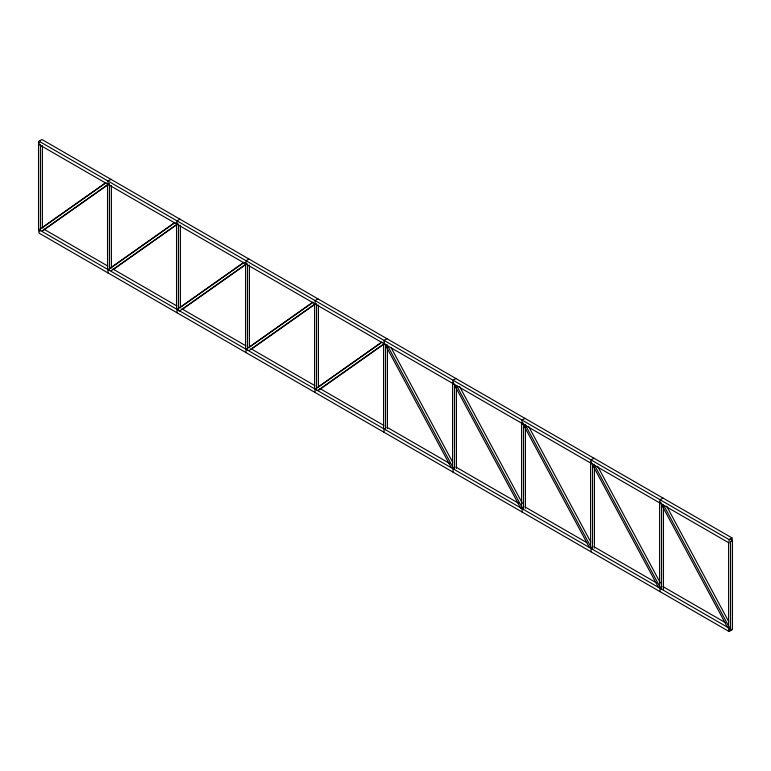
<?xml version="1.0" encoding="UTF-8"?>
<svg xmlns="http://www.w3.org/2000/svg" width="771" height="771" viewBox="0 0 771 771"><rect width="100%" height="100%" fill="white"/><g stroke="black" fill="none" stroke-linecap="round" stroke-linejoin="round"><path stroke-width="1.16" d="M105.858 182.64L38.801 229.97L39.745 231.502M42.656 227.484L104.856 183.594M42.164 230.895L109.231 183.575M43.109 230.481L108.229 184.529M107.805 269.811L174.863 222.482M110.687 268.019L174.834 222.752M111.169 270.737L177.263 224.101M113.086 269.628L176.26 225.055M176.81 309.643L243.867 262.323M180.674 307.166L243.848 262.593M179.209 311.262L246.267 263.942M182.091 309.47L246.238 264.202M246.787 348.8L312.881 302.165M249.679 347.008L312.853 302.434M249.187 350.42L315.272 303.784M251.105 349.311L315.252 304.044M315.792 388.642L381.886 342.006M318.683 386.849L380.884 342.96M318.192 390.261L384.286 343.625M319.136 389.837L384.257 343.885M39.013 141.189L729.077 539.594L729.077 542.957L39.013 144.553L39.013 141.189L41.923 139.503L731.987 537.907L731.987 541.281M40.468 140.92L38.55 142.028L38.55 230.568M110.928 179.344L108.017 181.031L108.017 184.394M179.932 219.186L177.022 220.872L177.022 224.236M248.946 259.027L246.026 260.714L246.026 264.077M317.951 298.869L315.04 300.555L315.04 303.919M386.955 338.71L384.045 340.387L384.045 343.76M316.977 387.967L315.04 389.085L315.04 392.449M455.96 378.551L453.049 380.228L453.049 383.592M524.974 418.393L522.054 420.07L522.054 423.433M593.978 458.234L591.068 459.911L591.068 463.275M662.983 498.076L660.072 499.753L660.072 503.116M729.077 539.594L731.987 537.907M730.532 630.08L732.45 628.972L732.45 540.432L730.532 541.541L730.532 630.08L728.614 628.972M729.077 631.497L729.077 628.134L39.013 229.719L39.013 233.093L729.077 631.497L731.987 629.811M728.865 629.849L730.291 629.194L663.561 505.063M730.532 539.324L732.45 540.432M43.986 229.228L107.844 266.101M112.99 269.069L176.848 305.942M181.995 308.911L245.853 345.784M250.999 348.752L314.857 385.616M320.013 388.594L383.871 425.457M386.955 427.24L449.782 463.516M455.96 467.081L518.787 503.357M524.974 506.923L586.77 542.601M593.978 546.764L656.805 583.04M662.983 586.606L725.81 622.881M666.616 506.075L728.778 621.725M660.998 503.598L727.718 627.729M597.612 466.233L660.342 582.943M593.988 464.161L660.708 588.292M591.415 462.696L658.145 586.827M528.607 426.392L590.769 542.042M524.974 424.32L592.273 549.511M522.41 422.855L589.14 546.986M459.603 386.56L522.333 503.261M456.538 385.539L523.268 509.67M453.406 383.014L520.704 508.214M391.167 347.779L452.76 462.359M386.965 344.637L453.695 468.768M384.401 343.172L451.122 467.313M728.614 542.832L728.614 627.777M663.445 506.576L663.445 589.131M661.528 502.894L661.528 589.044M660.072 588.292L660.072 591.656M659.61 501.796L659.61 587.936M594.441 466.734L594.441 548.094M592.523 464.258L592.523 549.203M591.068 548.451L591.068 551.814M590.605 461.954L590.605 548.094M525.427 426.893L525.427 508.253M523.509 423.212L523.509 509.361M522.054 508.609L522.054 511.973M521.601 423.308L521.601 508.253M456.422 387.052L456.422 468.411M454.505 384.575L454.505 469.52M453.049 468.768L453.049 472.131M452.587 382.271L452.587 468.411M387.418 347.21L387.418 428.57M385.5 344.733L385.5 429.678M384.045 428.927L384.045 432.29M383.582 343.625L383.582 428.57M318.413 304.979L318.413 387.534M316.495 303.697L316.495 389.837M314.578 303.784L314.578 388.729M249.399 265.137L249.399 347.692M247.491 263.855L247.491 349.995M246.026 349.244L246.026 352.607M245.573 262.747L245.573 348.887M180.395 225.296L180.395 307.851M178.477 224.014L178.477 310.154M177.022 309.402L177.022 312.766M176.559 222.906L176.559 309.046M111.39 185.454L111.39 268.009M109.472 184.173L109.472 270.313M108.017 269.561L108.017 272.924M107.554 184.259L107.554 269.204M42.386 145.623L42.386 228.168M40.468 144.331L40.468 230.471"/></g></svg>
